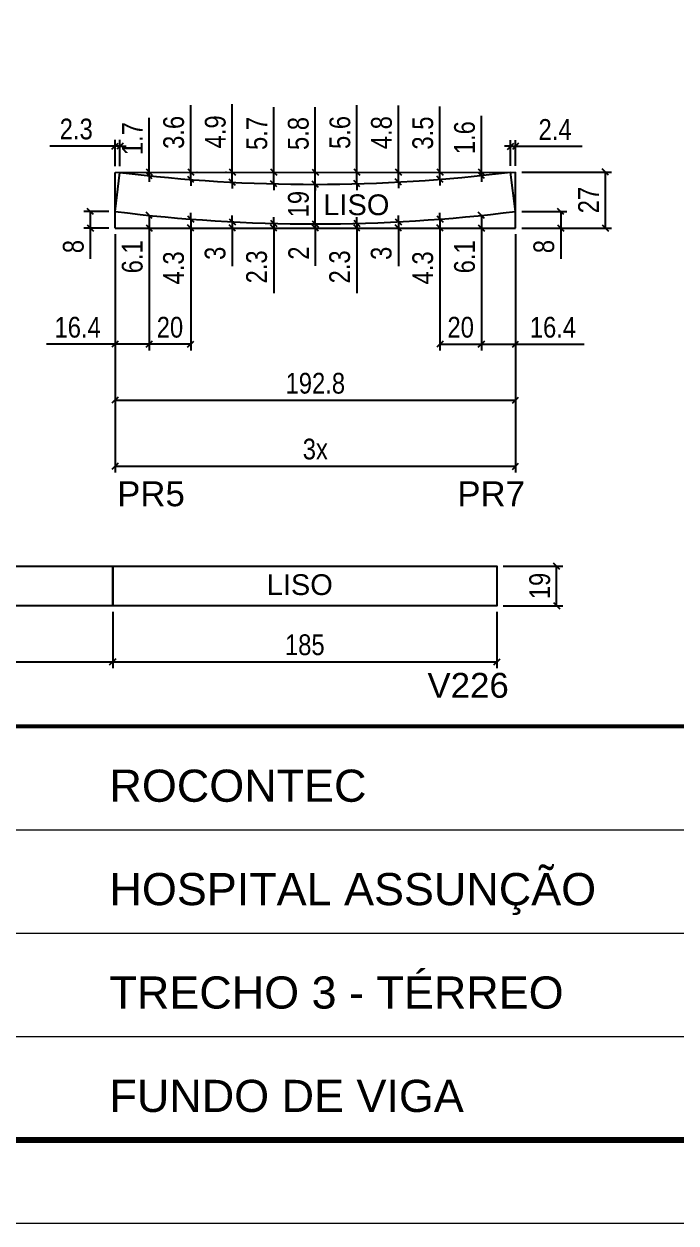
# Model space of a CAD drawing. Extents: x 5442 to 11695, y -218 to 3129.
# Drawn here: x 9283 to 9597, y -218 to 360 of the extents above; entities that cross this region are included whole.
import ezdxf
from ezdxf.enums import TextEntityAlignment as Align

# ---------------------------------------------------------------- set-up
doc = ezdxf.new("R2010")
doc.units = 0
doc.linetypes.add('CONTINUO', pattern=[0])
doc.linetypes.add('DASHED', pattern=[0.75, 0.5, -0.25])
for name, color, linetype in [('5', 5, 'Continuous'), ('COTA', 241, 'Continuous'), ('Cotas', 1, 'Continuous'), ('Painéis', 200, 'Continuous')]:
    doc.layers.add(name, color=color, linetype=linetype)
for name, color, linetype, lineweight in [('Escoras', 2, 'Continuous', 25), ('Folhas', 255, 'Continuous', 9), ('Romaneio', 3, 'Continuous', 13), ('SARRAFO DE PRESSAO', 251, 'DASHED', 9)]:
    doc.layers.add(name, color=color, linetype=linetype, lineweight=lineweight)
doc.styles.add('ARIAL', font='arial.ttf')
doc.styles.add('COTA TECNICA-50', font='techl___.ttf', dxfattribs={"height": 10})
doc.styles.get("Standard").update_dxf_attribs({"font": 'arial.ttf'})
doc.dimstyles.new('COTA PAINEL-50', dxfattribs={"dimtxt": 10, "dimasz": 3, "dimexe": 3, "dimexo": 3, "dimgap": 3, "dimtad": 1, "dimdec": 1, "dimzin": 12, "dimdsep": 46, "dimtxsty": 'COTA TECNICA-50', "dimblk1": 'OBLIQUE', "dimblk2": 'OBLIQUE', "dimsah": 1, "dimcen": 0.9, "dimclrd": 4, "dimclre": 4, "dimclrt": 240, "dimadec": 1, "dimazin": 3, "dimtfac": 1, "dimtdec": 1, "dimtmove": 0, "dimatfit": 3, "dimfxl": 1, "dimtolj": 1, "dimtzin": 12, "dimarcsym": 0})

# ---------------------------------------------------------------- blocks, each defined once
blk = doc.blocks.new('9999999999')
at = {"color": 30, "linetype": 'CONTINUO'}
for p, q in [((98564.56, 34379.64), (99583.98, 34379.64)), ((98564.56, 34329.83), (99487.98, 34329.83)), ((98564.56, 34280.02), (99487.98, 34280.02))]:
    blk.add_line(p, q, dxfattribs=at)
at = {"color": 30, "linetype": 'CONTINUO', "const_width": 2}
blk.add_lwpolyline([(99583.98, 34230.21), (99583.98, 34414.45, 0.414214), (99568.98, 34429.45), (98228.98, 34429.45, 0.414214), (98213.98, 34414.45), (98213.98, 34245.21, 0.414214), (98228.98, 34230.21), (99583.98, 34230.21)], format="xyb", dxfattribs=at)
at = {"layer": 'Folhas'}
blk.add_lwpolyline([(98138.98, 34190.21), (99623.98, 34190.21), (99623.98, 35240.21), (98138.98, 35240.21)], close=True, dxfattribs=at)
at = {"layer": 'Folhas', "color": 30, "const_width": 3}
blk.add_lwpolyline([(98213.98, 34230.21), (99583.98, 34230.21), (99583.98, 35200.21), (98213.98, 35200.21)], close=True, dxfattribs=at)
at = {"color": 7, "linetype": 'Continuous', "ltscale": 5, "style": 'ARIAL'}
for s, height, p in [('ROCONTEC', 15.483, (98837.68, 34393.13)), ('HOSPITAL ASSUNÇÃO', 15.4829, (98837.68, 34343.32)), ('TRECHO 3 - TÉRREO', 15.4829, (98837.68, 34293.51)), ('FUNDO DE VIGA', 15.4829, (98837.68, 34243.7))]:
    blk.add_text(s, height=height, dxfattribs=at).set_placement(p)
blk = doc.blocks.new('_Oblique')
at = {"color": 0, "linetype": 'ByBlock', "lineweight": -2}
blk.add_line((-0.5, -0.5), (0.5, 0.5), dxfattribs=at)
blk = doc.blocks.new('*D455')
at = {"layer": 'Cotas', "color": 4, "linetype": 'ByBlock', "lineweight": -2, "transparency": 16777216}
for p, q in [((9326.77, 258.19), (9326.77, 175.28)), ((9519.6, 258.19), (9519.6, 175.28)), ((9326.77, 178.28), (9519.6, 178.28))]:
    blk.add_line(p, q, dxfattribs=at)
at = {"layer": 'Defpoints', "color": 0, "linetype": 'ByBlock', "transparency": 16777216}
for p in [(9326.77, 261.19), (9519.6, 261.19), (9519.6, 178.28)]:
    blk.add_point(p, dxfattribs=at)
at = {"layer": 'Cotas', "color": 4, "linetype": 'ByBlock', "lineweight": -2, "transparency": 16777216, "xscale": 3, "yscale": 3, "zscale": 3, "rotation": 180}
blk.add_blockref('_Oblique', (9326.77, 178.28), dxfattribs=at)
at = {"layer": 'Cotas', "color": 4, "linetype": 'ByBlock', "lineweight": -2, "transparency": 16777216, "xscale": 3, "yscale": 3, "zscale": 3}
blk.add_blockref('_Oblique', (9519.6, 178.28), dxfattribs=at)
at = {"layer": 'Cotas', "color": 240, "linetype": 'ByBlock', "transparency": 16777216, "insert": (9423.18, 186.38), "char_height": 10, "attachment_point": 5, "style": 'COTA TECNICA-50'}
blk.add_mtext('\\A1;192.8', dxfattribs=at)
blk = doc.blocks.new('*D456')
at = {"layer": 'Cotas', "color": 4, "linetype": 'ByBlock', "lineweight": -2, "transparency": 16777216}
for p, q in [((9326.77, 258.19), (9326.77, 143.45)), ((9519.6, 258.19), (9519.6, 143.45)), ((9326.77, 146.45), (9519.6, 146.45))]:
    blk.add_line(p, q, dxfattribs=at)
at = {"layer": 'Defpoints', "color": 0, "linetype": 'ByBlock', "transparency": 16777216}
for p in [(9326.77, 261.19), (9519.6, 261.19), (9519.6, 146.45)]:
    blk.add_point(p, dxfattribs=at)
at = {"layer": 'Cotas', "color": 4, "linetype": 'ByBlock', "lineweight": -2, "transparency": 16777216, "xscale": 3, "yscale": 3, "zscale": 3, "rotation": 180}
blk.add_blockref('_Oblique', (9326.77, 146.45), dxfattribs=at)
at = {"layer": 'Cotas', "color": 4, "linetype": 'ByBlock', "lineweight": -2, "transparency": 16777216, "xscale": 3, "yscale": 3, "zscale": 3}
blk.add_blockref('_Oblique', (9519.6, 146.45), dxfattribs=at)
at = {"layer": 'Cotas', "color": 240, "linetype": 'ByBlock', "transparency": 16777216, "insert": (9423.18, 154.67), "char_height": 10, "attachment_point": 5, "style": 'COTA TECNICA-50'}
blk.add_mtext('\\A1;3x', dxfattribs=at)
blk = doc.blocks.new('*D125')
at = {"layer": 'Cotas', "color": 4, "linetype": 'ByBlock', "lineweight": -2, "transparency": 16777216}
for p, q in [((9326.77, 258.19), (9326.77, 202.26)), ((9343.18, 258.19), (9343.18, 202.26)), ((9326.77, 205.26), (9293.72, 205.26)), ((9343.18, 205.26), (9326.77, 205.26))]:
    blk.add_line(p, q, dxfattribs=at)
at = {"layer": 'Defpoints', "color": 0, "linetype": 'ByBlock', "transparency": 16777216}
for p in [(9326.77, 261.19), (9343.18, 261.19), (9326.77, 205.26)]:
    blk.add_point(p, dxfattribs=at)
at = {"layer": 'Cotas', "color": 4, "linetype": 'ByBlock', "lineweight": -2, "transparency": 16777216, "xscale": 3, "yscale": 3, "zscale": 3, "rotation": 180}
blk.add_blockref('_Oblique', (9326.77, 205.26), dxfattribs=at)
at = {"layer": 'Cotas', "color": 4, "linetype": 'ByBlock', "lineweight": -2, "transparency": 16777216, "xscale": 3, "yscale": 3, "zscale": 3}
blk.add_blockref('_Oblique', (9343.18, 205.26), dxfattribs=at)
at = {"layer": 'Cotas', "color": 240, "linetype": 'ByBlock', "transparency": 16777216, "insert": (9308.74, 213.36), "char_height": 10, "attachment_point": 5, "style": 'COTA TECNICA-50'}
blk.add_mtext('\\A1;16.4', dxfattribs=at)
blk = doc.blocks.new('*D126')
at = {"layer": 'Cotas', "color": 4, "linetype": 'ByBlock', "lineweight": -2, "transparency": 16777216}
for p, q in [((9343.18, 258.19), (9343.18, 202.26)), ((9363.18, 258.19), (9363.18, 202.26)), ((9363.18, 205.26), (9343.18, 205.26))]:
    blk.add_line(p, q, dxfattribs=at)
at = {"layer": 'Defpoints', "color": 0, "linetype": 'ByBlock', "transparency": 16777216}
for p in [(9343.18, 261.19), (9363.18, 261.19), (9343.18, 205.26)]:
    blk.add_point(p, dxfattribs=at)
at = {"layer": 'Cotas', "color": 4, "linetype": 'ByBlock', "lineweight": -2, "transparency": 16777216, "xscale": 3, "yscale": 3, "zscale": 3, "rotation": 180}
blk.add_blockref('_Oblique', (9343.18, 205.26), dxfattribs=at)
at = {"layer": 'Cotas', "color": 4, "linetype": 'ByBlock', "lineweight": -2, "transparency": 16777216, "xscale": 3, "yscale": 3, "zscale": 3}
blk.add_blockref('_Oblique', (9363.18, 205.26), dxfattribs=at)
at = {"layer": 'Cotas', "color": 240, "linetype": 'ByBlock', "transparency": 16777216, "insert": (9353.18, 213.36), "char_height": 10, "attachment_point": 5, "style": 'COTA TECNICA-50'}
blk.add_mtext('\\A1;20', dxfattribs=at)
blk = doc.blocks.new('*D127')
at = {"layer": 'Cotas', "color": 4, "linetype": 'ByBlock', "lineweight": -2, "transparency": 16777216}
for p, q in [((9503.18, 258.19), (9503.18, 202.26)), ((9519.6, 258.19), (9519.6, 202.26)), ((9503.18, 205.26), (9519.6, 205.26)), ((9519.6, 205.26), (9552.65, 205.26))]:
    blk.add_line(p, q, dxfattribs=at)
at = {"layer": 'Defpoints', "color": 0, "linetype": 'ByBlock', "transparency": 16777216}
for p in [(9503.18, 261.19), (9519.6, 261.19), (9519.6, 205.26)]:
    blk.add_point(p, dxfattribs=at)
at = {"layer": 'Cotas', "color": 4, "linetype": 'ByBlock', "lineweight": -2, "transparency": 16777216, "xscale": 3, "yscale": 3, "zscale": 3, "rotation": 180}
blk.add_blockref('_Oblique', (9503.18, 205.26), dxfattribs=at)
at = {"layer": 'Cotas', "color": 4, "linetype": 'ByBlock', "lineweight": -2, "transparency": 16777216, "xscale": 3, "yscale": 3, "zscale": 3}
blk.add_blockref('_Oblique', (9519.6, 205.26), dxfattribs=at)
at = {"layer": 'Cotas', "color": 240, "linetype": 'ByBlock', "transparency": 16777216, "insert": (9537.63, 213.36), "char_height": 10, "attachment_point": 5, "style": 'COTA TECNICA-50'}
blk.add_mtext('\\A1;16.4', dxfattribs=at)
blk = doc.blocks.new('*D128')
at = {"layer": 'Cotas', "color": 4, "linetype": 'ByBlock', "lineweight": -2, "transparency": 16777216}
for p, q in [((9483.18, 258.19), (9483.18, 202.26)), ((9503.18, 258.19), (9503.18, 202.26)), ((9483.18, 205.26), (9503.18, 205.26))]:
    blk.add_line(p, q, dxfattribs=at)
at = {"layer": 'Defpoints', "color": 0, "linetype": 'ByBlock', "transparency": 16777216}
for p in [(9483.18, 261.19), (9503.18, 261.19), (9503.18, 205.26)]:
    blk.add_point(p, dxfattribs=at)
at = {"layer": 'Cotas', "color": 4, "linetype": 'ByBlock', "lineweight": -2, "transparency": 16777216, "xscale": 3, "yscale": 3, "zscale": 3, "rotation": 180}
blk.add_blockref('_Oblique', (9483.18, 205.26), dxfattribs=at)
at = {"layer": 'Cotas', "color": 4, "linetype": 'ByBlock', "lineweight": -2, "transparency": 16777216, "xscale": 3, "yscale": 3, "zscale": 3}
blk.add_blockref('_Oblique', (9503.18, 205.26), dxfattribs=at)
at = {"layer": 'Cotas', "color": 240, "linetype": 'ByBlock', "transparency": 16777216, "insert": (9493.18, 213.36), "char_height": 10, "attachment_point": 5, "style": 'COTA TECNICA-50'}
blk.add_mtext('\\A1;20', dxfattribs=at)
blk = doc.blocks.new('*D129')
at = {"layer": 'Cotas', "color": 4, "linetype": 'ByBlock', "lineweight": -2, "transparency": 16777216}
for p, q in [((9343.18, 267.32), (9343.18, 261.19)), ((9346.18, 267.32), (9346.18, 267.32)), ((9343.18, 261.19), (9343.18, 236.52)), ((9346.18, 261.19), (9346.18, 261.19))]:
    blk.add_line(p, q, dxfattribs=at)
at = {"layer": 'Defpoints', "color": 0, "linetype": 'ByBlock', "transparency": 16777216}
for p in [(9343.18, 267.32), (9343.18, 261.19), (9343.18, 261.19)]:
    blk.add_point(p, dxfattribs=at)
at = {"layer": 'Cotas', "color": 4, "linetype": 'ByBlock', "lineweight": -2, "transparency": 16777216, "xscale": 3, "yscale": 3, "zscale": 3}
for p, rotation in [((9343.18, 267.32), 90), ((9343.18, 261.19), 270)]:
    blk.add_blockref('_Oblique', p, dxfattribs=dict(at, rotation=rotation))
at = {"layer": 'Cotas', "color": 240, "linetype": 'ByBlock', "transparency": 16777216, "insert": (9335.08, 247.35), "char_height": 10, "attachment_point": 5, "rotation": 90, "style": 'COTA TECNICA-50'}
blk.add_mtext('\\A1;6.1', dxfattribs=at)
blk = doc.blocks.new('*D130')
at = {"layer": 'Cotas', "color": 4, "linetype": 'ByBlock', "lineweight": -2, "transparency": 16777216}
for p, q in [((9363.18, 265.51), (9363.18, 268.51)), ((9363.18, 265.51), (9363.18, 261.19)), ((9363.18, 261.19), (9363.18, 228.83)), ((9366.18, 265.51), (9366.18, 265.51)), ((9366.18, 261.19), (9366.18, 261.19))]:
    blk.add_line(p, q, dxfattribs=at)
at = {"layer": 'Defpoints', "color": 0, "linetype": 'ByBlock', "transparency": 16777216}
for p in [(9363.18, 265.51), (9363.18, 261.19), (9363.18, 261.19)]:
    blk.add_point(p, dxfattribs=at)
at = {"layer": 'Cotas', "color": 4, "linetype": 'ByBlock', "lineweight": -2, "transparency": 16777216, "xscale": 3, "yscale": 3, "zscale": 3}
for p, rotation in [((9363.18, 265.51), 270), ((9363.18, 261.19), 90)]:
    blk.add_blockref('_Oblique', p, dxfattribs=dict(at, rotation=rotation))
at = {"layer": 'Cotas', "color": 240, "linetype": 'ByBlock', "transparency": 16777216, "insert": (9354.96, 242.01), "char_height": 10, "attachment_point": 5, "rotation": 90, "style": 'COTA TECNICA-50'}
blk.add_mtext('\\A1;4.3', dxfattribs=at)
blk = doc.blocks.new('*D131')
at = {"layer": 'Cotas', "color": 4, "linetype": 'ByBlock', "lineweight": -2, "transparency": 16777216}
for p, q in [((9383.18, 264.22), (9383.18, 267.22)), ((9383.18, 264.22), (9383.18, 261.19)), ((9383.18, 261.19), (9383.18, 242.86)), ((9386.18, 264.22), (9386.18, 264.22)), ((9386.18, 261.19), (9386.18, 261.19))]:
    blk.add_line(p, q, dxfattribs=at)
at = {"layer": 'Defpoints', "color": 0, "linetype": 'ByBlock', "transparency": 16777216}
for p in [(9383.18, 264.22), (9383.18, 261.19), (9383.18, 261.19)]:
    blk.add_point(p, dxfattribs=at)
at = {"layer": 'Cotas', "color": 4, "linetype": 'ByBlock', "lineweight": -2, "transparency": 16777216, "xscale": 3, "yscale": 3, "zscale": 3}
for p, rotation in [((9383.18, 264.22), 270), ((9383.18, 261.19), 90)]:
    blk.add_blockref('_Oblique', p, dxfattribs=dict(at, rotation=rotation))
at = {"layer": 'Cotas', "color": 240, "linetype": 'ByBlock', "transparency": 16777216, "insert": (9374.96, 249.03), "char_height": 10, "attachment_point": 5, "rotation": 90, "style": 'COTA TECNICA-50'}
blk.add_mtext('\\A1;3', dxfattribs=at)
blk = doc.blocks.new('*D132')
at = {"layer": 'Cotas', "color": 4, "linetype": 'ByBlock', "lineweight": -2, "transparency": 16777216}
for p, q in [((9403.18, 263.45), (9403.18, 266.45)), ((9403.18, 263.45), (9403.18, 261.19)), ((9403.18, 261.19), (9403.18, 229.76)), ((9406.18, 263.45), (9406.18, 263.45)), ((9406.18, 261.19), (9406.18, 261.19))]:
    blk.add_line(p, q, dxfattribs=at)
at = {"layer": 'Defpoints', "color": 0, "linetype": 'ByBlock', "transparency": 16777216}
for p in [(9403.18, 263.45), (9403.18, 261.19), (9403.18, 261.19)]:
    blk.add_point(p, dxfattribs=at)
at = {"layer": 'Cotas', "color": 4, "linetype": 'ByBlock', "lineweight": -2, "transparency": 16777216, "xscale": 3, "yscale": 3, "zscale": 3}
for p, rotation in [((9403.18, 263.45), 270), ((9403.18, 261.19), 90)]:
    blk.add_blockref('_Oblique', p, dxfattribs=dict(at, rotation=rotation))
at = {"layer": 'Cotas', "color": 240, "linetype": 'ByBlock', "transparency": 16777216, "insert": (9394.96, 242.48), "char_height": 10, "attachment_point": 5, "rotation": 90, "style": 'COTA TECNICA-50'}
blk.add_mtext('\\A1;2.3', dxfattribs=at)
blk = doc.blocks.new('*D133')
at = {"layer": 'Cotas', "color": 4, "linetype": 'ByBlock', "lineweight": -2, "transparency": 16777216}
for p, q in [((9423.18, 263.19), (9423.18, 266.19)), ((9423.18, 263.19), (9423.18, 261.19)), ((9423.18, 261.19), (9423.18, 243.08)), ((9426.18, 263.19), (9426.18, 263.19)), ((9426.18, 261.19), (9426.18, 261.19))]:
    blk.add_line(p, q, dxfattribs=at)
at = {"layer": 'Defpoints', "color": 0, "linetype": 'ByBlock', "transparency": 16777216}
for p in [(9423.18, 263.19), (9423.18, 261.19), (9423.18, 261.19)]:
    blk.add_point(p, dxfattribs=at)
at = {"layer": 'Cotas', "color": 4, "linetype": 'ByBlock', "lineweight": -2, "transparency": 16777216, "xscale": 3, "yscale": 3, "zscale": 3}
for p, rotation in [((9423.18, 263.19), 270), ((9423.18, 261.19), 90)]:
    blk.add_blockref('_Oblique', p, dxfattribs=dict(at, rotation=rotation))
at = {"layer": 'Cotas', "color": 240, "linetype": 'ByBlock', "transparency": 16777216, "insert": (9415.18, 249.14), "char_height": 10, "attachment_point": 5, "rotation": 90, "style": 'COTA TECNICA-50'}
blk.add_mtext('\\A1;2', dxfattribs=at)
blk = doc.blocks.new('*D134')
at = {"layer": 'Cotas', "color": 4, "linetype": 'ByBlock', "lineweight": -2, "transparency": 16777216}
for p, q in [((9443.18, 263.45), (9443.18, 266.45)), ((9443.18, 263.45), (9443.18, 261.19)), ((9443.18, 261.19), (9443.18, 229.76)), ((9446.18, 263.45), (9446.18, 263.45)), ((9446.18, 261.19), (9446.18, 261.19))]:
    blk.add_line(p, q, dxfattribs=at)
at = {"layer": 'Defpoints', "color": 0, "linetype": 'ByBlock', "transparency": 16777216}
for p in [(9443.18, 263.45), (9443.18, 261.19), (9443.18, 261.19)]:
    blk.add_point(p, dxfattribs=at)
at = {"layer": 'Cotas', "color": 4, "linetype": 'ByBlock', "lineweight": -2, "transparency": 16777216, "xscale": 3, "yscale": 3, "zscale": 3}
for p, rotation in [((9443.18, 263.45), 270), ((9443.18, 261.19), 90)]:
    blk.add_blockref('_Oblique', p, dxfattribs=dict(at, rotation=rotation))
at = {"layer": 'Cotas', "color": 240, "linetype": 'ByBlock', "transparency": 16777216, "insert": (9434.96, 242.48), "char_height": 10, "attachment_point": 5, "rotation": 90, "style": 'COTA TECNICA-50'}
blk.add_mtext('\\A1;2.3', dxfattribs=at)
blk = doc.blocks.new('*D135')
at = {"layer": 'Cotas', "color": 4, "linetype": 'ByBlock', "lineweight": -2, "transparency": 16777216}
for p, q in [((9463.18, 264.22), (9463.18, 267.22)), ((9463.18, 264.22), (9463.18, 261.19)), ((9463.18, 261.19), (9463.18, 242.86)), ((9466.18, 264.22), (9466.18, 264.22)), ((9466.18, 261.19), (9466.18, 261.19))]:
    blk.add_line(p, q, dxfattribs=at)
at = {"layer": 'Defpoints', "color": 0, "linetype": 'ByBlock', "transparency": 16777216}
for p in [(9463.18, 264.22), (9463.18, 261.19), (9463.18, 261.19)]:
    blk.add_point(p, dxfattribs=at)
at = {"layer": 'Cotas', "color": 4, "linetype": 'ByBlock', "lineweight": -2, "transparency": 16777216, "xscale": 3, "yscale": 3, "zscale": 3}
for p, rotation in [((9463.18, 264.22), 270), ((9463.18, 261.19), 90)]:
    blk.add_blockref('_Oblique', p, dxfattribs=dict(at, rotation=rotation))
at = {"layer": 'Cotas', "color": 240, "linetype": 'ByBlock', "transparency": 16777216, "insert": (9454.96, 249.03), "char_height": 10, "attachment_point": 5, "rotation": 90, "style": 'COTA TECNICA-50'}
blk.add_mtext('\\A1;3', dxfattribs=at)
blk = doc.blocks.new('*D136')
at = {"layer": 'Cotas', "color": 4, "linetype": 'ByBlock', "lineweight": -2, "transparency": 16777216}
for p, q in [((9483.18, 265.51), (9483.18, 268.51)), ((9483.18, 265.51), (9483.18, 261.19)), ((9483.18, 261.19), (9483.18, 228.83)), ((9486.18, 265.51), (9486.18, 265.51)), ((9486.18, 261.19), (9486.18, 261.19))]:
    blk.add_line(p, q, dxfattribs=at)
at = {"layer": 'Defpoints', "color": 0, "linetype": 'ByBlock', "transparency": 16777216}
for p in [(9483.18, 265.51), (9483.18, 261.19), (9483.18, 261.19)]:
    blk.add_point(p, dxfattribs=at)
at = {"layer": 'Cotas', "color": 4, "linetype": 'ByBlock', "lineweight": -2, "transparency": 16777216, "xscale": 3, "yscale": 3, "zscale": 3}
for p, rotation in [((9483.18, 265.51), 270), ((9483.18, 261.19), 90)]:
    blk.add_blockref('_Oblique', p, dxfattribs=dict(at, rotation=rotation))
at = {"layer": 'Cotas', "color": 240, "linetype": 'ByBlock', "transparency": 16777216, "insert": (9474.96, 242.01), "char_height": 10, "attachment_point": 5, "rotation": 90, "style": 'COTA TECNICA-50'}
blk.add_mtext('\\A1;4.3', dxfattribs=at)
blk = doc.blocks.new('*D137')
at = {"layer": 'Cotas', "color": 4, "linetype": 'ByBlock', "lineweight": -2, "transparency": 16777216}
for p, q in [((9503.18, 267.32), (9503.18, 261.19)), ((9506.18, 267.32), (9506.18, 267.32)), ((9503.18, 261.19), (9503.18, 236.52)), ((9506.18, 261.19), (9506.18, 261.19))]:
    blk.add_line(p, q, dxfattribs=at)
at = {"layer": 'Defpoints', "color": 0, "linetype": 'ByBlock', "transparency": 16777216}
for p in [(9503.18, 267.32), (9503.18, 261.19), (9503.18, 261.19)]:
    blk.add_point(p, dxfattribs=at)
at = {"layer": 'Cotas', "color": 4, "linetype": 'ByBlock', "lineweight": -2, "transparency": 16777216, "xscale": 3, "yscale": 3, "zscale": 3}
for p, rotation in [((9503.18, 267.32), 90), ((9503.18, 261.19), 270)]:
    blk.add_blockref('_Oblique', p, dxfattribs=dict(at, rotation=rotation))
at = {"layer": 'Cotas', "color": 240, "linetype": 'ByBlock', "transparency": 16777216, "insert": (9495.08, 247.35), "char_height": 10, "attachment_point": 5, "rotation": 90, "style": 'COTA TECNICA-50'}
blk.add_mtext('\\A1;6.1', dxfattribs=at)
blk = doc.blocks.new('*D457')
at = {"layer": 'Cotas', "color": 4, "linetype": 'ByBlock', "lineweight": -2, "transparency": 16777216}
for p, q in [((9522.6, 269.19), (9544.36, 269.19)), ((9541.36, 269.19), (9541.36, 261.19)), ((9522.6, 261.19), (9544.36, 261.19)), ((9541.36, 261.19), (9541.36, 246.37))]:
    blk.add_line(p, q, dxfattribs=at)
at = {"layer": 'Defpoints', "color": 0, "linetype": 'ByBlock', "transparency": 16777216}
for p in [(9519.6, 269.19), (9519.6, 261.19), (9541.36, 261.19)]:
    blk.add_point(p, dxfattribs=at)
at = {"layer": 'Cotas', "color": 4, "linetype": 'ByBlock', "lineweight": -2, "transparency": 16777216, "xscale": 3, "yscale": 3, "zscale": 3}
for p, rotation in [((9541.36, 269.19), 90), ((9541.36, 261.19), 270)]:
    blk.add_blockref('_Oblique', p, dxfattribs=dict(at, rotation=rotation))
at = {"layer": 'Cotas', "color": 240, "linetype": 'ByBlock', "transparency": 16777216, "insert": (9533.27, 252.28), "char_height": 10, "attachment_point": 5, "rotation": 90, "style": 'COTA TECNICA-50'}
blk.add_mtext('\\A1;8', dxfattribs=at)
blk = doc.blocks.new('*D458')
at = {"layer": 'Cotas', "color": 4, "linetype": 'ByBlock', "lineweight": -2, "transparency": 16777216}
for p, q in [((9323.77, 269.19), (9311.79, 269.19)), ((9314.79, 269.19), (9314.79, 261.19)), ((9323.77, 261.19), (9311.79, 261.19)), ((9314.79, 261.19), (9314.79, 246.37))]:
    blk.add_line(p, q, dxfattribs=at)
at = {"layer": 'Defpoints', "color": 0, "linetype": 'ByBlock', "transparency": 16777216}
for p in [(9326.77, 269.19), (9314.79, 261.19), (9326.77, 261.19)]:
    blk.add_point(p, dxfattribs=at)
at = {"layer": 'Cotas', "color": 4, "linetype": 'ByBlock', "lineweight": -2, "transparency": 16777216, "xscale": 3, "yscale": 3, "zscale": 3}
for p, rotation in [((9314.79, 269.19), 90), ((9314.79, 261.19), 270)]:
    blk.add_blockref('_Oblique', p, dxfattribs=dict(at, rotation=rotation))
at = {"layer": 'Cotas', "color": 240, "linetype": 'ByBlock', "transparency": 16777216, "insert": (9306.69, 252.28), "char_height": 10, "attachment_point": 5, "rotation": 90, "style": 'COTA TECNICA-50'}
blk.add_mtext('\\A1;8', dxfattribs=at)
blk = doc.blocks.new('*D459')
at = {"layer": 'Cotas', "color": 4, "linetype": 'ByBlock', "lineweight": -2, "transparency": 16777216}
for p, q in [((9326.77, 300.63), (9295.34, 300.63)), ((9326.77, 291.03), (9326.77, 303.63)), ((9329.1, 300.63), (9326.77, 300.63)), ((9329.1, 291.03), (9329.1, 303.63)), ((9329.1, 300.63), (9332.1, 300.63))]:
    blk.add_line(p, q, dxfattribs=at)
at = {"layer": 'Defpoints', "color": 0, "linetype": 'ByBlock', "transparency": 16777216}
for p in [(9329.1, 300.63), (9326.77, 288.03), (9329.1, 288.03)]:
    blk.add_point(p, dxfattribs=at)
at = {"layer": 'Cotas', "color": 4, "linetype": 'ByBlock', "lineweight": -2, "transparency": 16777216, "xscale": 3, "yscale": 3, "zscale": 3}
blk.add_blockref('_Oblique', (9326.77, 300.63), dxfattribs=at)
at = {"layer": 'Cotas', "color": 4, "linetype": 'ByBlock', "lineweight": -2, "transparency": 16777216, "xscale": 3, "yscale": 3, "zscale": 3, "rotation": 180}
blk.add_blockref('_Oblique', (9329.1, 300.63), dxfattribs=at)
at = {"layer": 'Cotas', "color": 240, "linetype": 'ByBlock', "transparency": 16777216, "insert": (9308.05, 308.85), "char_height": 10, "attachment_point": 5, "style": 'COTA TECNICA-50'}
blk.add_mtext('\\A1;2.3', dxfattribs=at)
blk = doc.blocks.new('*D460')
at = {"layer": 'Cotas', "color": 4, "linetype": 'ByBlock', "lineweight": -2, "transparency": 16777216}
for p, q in [((9420.17, 282.26), (9420.17, 282.26)), ((9423.17, 263.19), (9423.17, 282.26)), ((9420.18, 263.19), (9420.17, 263.19))]:
    blk.add_line(p, q, dxfattribs=at)
at = {"layer": 'Defpoints', "color": 0, "linetype": 'ByBlock', "transparency": 16777216}
for p in [(9423.17, 282.26), (9423.17, 282.26), (9423.18, 263.19)]:
    blk.add_point(p, dxfattribs=at)
at = {"layer": 'Cotas', "color": 4, "linetype": 'ByBlock', "lineweight": -2, "transparency": 16777216, "xscale": 3, "yscale": 3, "zscale": 3}
for p, rotation in [((9423.17, 282.26), 90), ((9423.17, 263.19), 270)]:
    blk.add_blockref('_Oblique', p, dxfattribs=dict(at, rotation=rotation))
at = {"layer": 'Cotas', "color": 240, "linetype": 'ByBlock', "transparency": 16777216, "insert": (9415.08, 272.72), "char_height": 10, "attachment_point": 5, "rotation": 90, "style": 'COTA TECNICA-50'}
blk.add_mtext('\\A1;19', dxfattribs=at)
blk = doc.blocks.new('*D461')
at = {"layer": 'Cotas', "color": 4, "linetype": 'ByBlock', "lineweight": -2, "transparency": 16777216}
for p, q in [((9423.16, 288.1), (9423.16, 319.39)), ((9423.16, 282.26), (9423.16, 288.1)), ((9426.16, 288.1), (9426.16, 288.1)), ((9420.17, 282.26), (9420.16, 282.26)), ((9423.16, 282.26), (9423.16, 279.26))]:
    blk.add_line(p, q, dxfattribs=at)
at = {"layer": 'Defpoints', "color": 0, "linetype": 'ByBlock', "transparency": 16777216}
for p in [(9423.16, 288.1), (9423.16, 288.1), (9423.17, 282.26)]:
    blk.add_point(p, dxfattribs=at)
at = {"layer": 'Cotas', "color": 4, "linetype": 'ByBlock', "lineweight": -2, "transparency": 16777216, "xscale": 3, "yscale": 3, "zscale": 3}
for p, rotation in [((9423.16, 288.1), 270), ((9423.16, 282.26), 90)]:
    blk.add_blockref('_Oblique', p, dxfattribs=dict(at, rotation=rotation))
at = {"layer": 'Cotas', "color": 240, "linetype": 'ByBlock', "transparency": 16777216, "insert": (9415.03, 306.75), "char_height": 10, "attachment_point": 5, "rotation": 90, "style": 'COTA TECNICA-50'}
blk.add_mtext('\\A1;5.8', dxfattribs=at)
blk = doc.blocks.new('*D462')
at = {"layer": 'Cotas', "color": 4, "linetype": 'ByBlock', "lineweight": -2, "transparency": 16777216}
for p, q in [((9522.6, 288.16), (9565.81, 288.16)), ((9562.81, 288.16), (9562.81, 261.19)), ((9522.6, 261.19), (9565.81, 261.19))]:
    blk.add_line(p, q, dxfattribs=at)
at = {"layer": 'Defpoints', "color": 0, "linetype": 'ByBlock', "transparency": 16777216}
for p in [(9519.6, 288.16), (9519.6, 261.19), (9562.81, 261.19)]:
    blk.add_point(p, dxfattribs=at)
at = {"layer": 'Cotas', "color": 4, "linetype": 'ByBlock', "lineweight": -2, "transparency": 16777216, "xscale": 3, "yscale": 3, "zscale": 3}
for p, rotation in [((9562.81, 288.16), 90), ((9562.81, 261.19), 270)]:
    blk.add_blockref('_Oblique', p, dxfattribs=dict(at, rotation=rotation))
at = {"layer": 'Cotas', "color": 240, "linetype": 'ByBlock', "transparency": 16777216, "insert": (9554.74, 274.68), "char_height": 10, "attachment_point": 5, "rotation": 90, "style": 'COTA TECNICA-50'}
blk.add_mtext('\\A1;27', dxfattribs=at)
blk = doc.blocks.new('*D463')
at = {"layer": 'Cotas', "color": 4, "linetype": 'ByBlock', "lineweight": -2, "transparency": 16777216}
for p, q in [((9517.22, 300.61), (9514.22, 300.61)), ((9517.22, 291.16), (9517.22, 303.61)), ((9517.22, 300.61), (9519.6, 300.61)), ((9519.6, 291.16), (9519.6, 303.61)), ((9519.6, 300.61), (9551.63, 300.61))]:
    blk.add_line(p, q, dxfattribs=at)
at = {"layer": 'Defpoints', "color": 0, "linetype": 'ByBlock', "transparency": 16777216}
for p in [(9517.22, 300.61), (9517.22, 288.16), (9519.6, 288.16)]:
    blk.add_point(p, dxfattribs=at)
at = {"layer": 'Cotas', "color": 4, "linetype": 'ByBlock', "lineweight": -2, "transparency": 16777216, "xscale": 3, "yscale": 3, "zscale": 3}
blk.add_blockref('_Oblique', (9517.22, 300.61), dxfattribs=at)
at = {"layer": 'Cotas', "color": 4, "linetype": 'ByBlock', "lineweight": -2, "transparency": 16777216, "xscale": 3, "yscale": 3, "zscale": 3, "rotation": 180}
blk.add_blockref('_Oblique', (9519.6, 300.61), dxfattribs=at)
at = {"layer": 'Cotas', "color": 240, "linetype": 'ByBlock', "transparency": 16777216, "insert": (9538.62, 308.69), "char_height": 10, "attachment_point": 5, "style": 'COTA TECNICA-50'}
blk.add_mtext('\\A1;2.4', dxfattribs=at)
blk = doc.blocks.new('*D138')
at = {"layer": 'Cotas', "color": 4, "linetype": 'ByBlock', "lineweight": -2, "transparency": 16777216}
for p, q in [((9343.18, 288.16), (9343.18, 314.36)), ((9343.18, 286.42), (9343.18, 288.16)), ((9343.18, 286.42), (9343.18, 283.42)), ((9346.18, 288.16), (9346.18, 288.16)), ((9346.18, 286.42), (9346.18, 286.42))]:
    blk.add_line(p, q, dxfattribs=at)
at = {"layer": 'Defpoints', "color": 0, "linetype": 'ByBlock', "transparency": 16777216}
for p in [(9343.18, 288.16), (9343.18, 288.16), (9343.18, 286.42)]:
    blk.add_point(p, dxfattribs=at)
at = {"layer": 'Cotas', "color": 4, "linetype": 'ByBlock', "lineweight": -2, "transparency": 16777216, "xscale": 3, "yscale": 3, "zscale": 3}
for p, rotation in [((9343.18, 288.16), 270), ((9343.18, 286.42), 90)]:
    blk.add_blockref('_Oblique', p, dxfattribs=dict(at, rotation=rotation))
at = {"layer": 'Cotas', "color": 240, "linetype": 'ByBlock', "transparency": 16777216, "insert": (9335.11, 304.26), "char_height": 10, "attachment_point": 5, "rotation": 90, "style": 'COTA TECNICA-50'}
blk.add_mtext('\\A1;1.7', dxfattribs=at)
blk = doc.blocks.new('*D139')
at = {"layer": 'Cotas', "color": 4, "linetype": 'ByBlock', "lineweight": -2, "transparency": 16777216}
for p, q in [((9363.24, 288.16), (9363.24, 320.41)), ((9363.24, 284.58), (9363.24, 288.16)), ((9363.24, 284.58), (9363.24, 281.58)), ((9366.18, 288.16), (9366.24, 288.16)), ((9366.24, 284.58), (9366.24, 284.58))]:
    blk.add_line(p, q, dxfattribs=at)
at = {"layer": 'Defpoints', "color": 0, "linetype": 'ByBlock', "transparency": 16777216}
for p in [(9363.18, 288.16), (9363.24, 288.16), (9363.24, 284.58)]:
    blk.add_point(p, dxfattribs=at)
at = {"layer": 'Cotas', "color": 4, "linetype": 'ByBlock', "lineweight": -2, "transparency": 16777216, "xscale": 3, "yscale": 3, "zscale": 3}
for p, rotation in [((9363.24, 288.16), 270), ((9363.24, 284.58), 90)]:
    blk.add_blockref('_Oblique', p, dxfattribs=dict(at, rotation=rotation))
at = {"layer": 'Cotas', "color": 240, "linetype": 'ByBlock', "transparency": 16777216, "insert": (9355.02, 307.29), "char_height": 10, "attachment_point": 5, "rotation": 90, "style": 'COTA TECNICA-50'}
blk.add_mtext('\\A1;3.6', dxfattribs=at)
blk = doc.blocks.new('*D140')
at = {"layer": 'Cotas', "color": 4, "linetype": 'ByBlock', "lineweight": -2, "transparency": 16777216}
for p, q in [((9383.17, 288.16), (9383.17, 320.91)), ((9380.18, 288.16), (9380.17, 288.16)), ((9383.17, 283.28), (9383.17, 288.16)), ((9383.17, 283.28), (9383.17, 280.28)), ((9386.17, 283.28), (9386.17, 283.28))]:
    blk.add_line(p, q, dxfattribs=at)
at = {"layer": 'Defpoints', "color": 0, "linetype": 'ByBlock', "transparency": 16777216}
for p in [(9383.17, 288.16), (9383.17, 283.28), (9383.18, 288.16)]:
    blk.add_point(p, dxfattribs=at)
at = {"layer": 'Cotas', "color": 4, "linetype": 'ByBlock', "lineweight": -2, "transparency": 16777216, "xscale": 3, "yscale": 3, "zscale": 3}
for p, rotation in [((9383.17, 288.16), 270), ((9383.17, 283.28), 90)]:
    blk.add_blockref('_Oblique', p, dxfattribs=dict(at, rotation=rotation))
at = {"layer": 'Cotas', "color": 240, "linetype": 'ByBlock', "transparency": 16777216, "insert": (9375.06, 307.54), "char_height": 10, "attachment_point": 5, "rotation": 90, "style": 'COTA TECNICA-50'}
blk.add_mtext('\\A1;4.9', dxfattribs=at)
blk = doc.blocks.new('*D141')
at = {"layer": 'Cotas', "color": 4, "linetype": 'ByBlock', "lineweight": -2, "transparency": 16777216}
for p, q in [((9403.18, 288.16), (9403.18, 319.38)), ((9403.18, 282.51), (9403.18, 288.16)), ((9406.18, 288.16), (9406.18, 288.16)), ((9403.18, 282.51), (9403.18, 279.51)), ((9406.18, 282.51), (9406.18, 282.51))]:
    blk.add_line(p, q, dxfattribs=at)
at = {"layer": 'Defpoints', "color": 0, "linetype": 'ByBlock', "transparency": 16777216}
for p in [(9403.18, 288.16), (9403.18, 288.16), (9403.18, 282.51)]:
    blk.add_point(p, dxfattribs=at)
at = {"layer": 'Cotas', "color": 4, "linetype": 'ByBlock', "lineweight": -2, "transparency": 16777216, "xscale": 3, "yscale": 3, "zscale": 3}
for p, rotation in [((9403.18, 288.16), 270), ((9403.18, 282.51), 90)]:
    blk.add_blockref('_Oblique', p, dxfattribs=dict(at, rotation=rotation))
at = {"layer": 'Cotas', "color": 240, "linetype": 'ByBlock', "transparency": 16777216, "insert": (9395.07, 306.77), "char_height": 10, "attachment_point": 5, "rotation": 90, "style": 'COTA TECNICA-50'}
blk.add_mtext('\\A1;5.7', dxfattribs=at)
blk = doc.blocks.new('*D142')
at = {"layer": 'Cotas', "color": 4, "linetype": 'ByBlock', "lineweight": -2, "transparency": 16777216}
for p, q in [((9443.18, 288.16), (9443.18, 320.33)), ((9443.18, 282.53), (9443.18, 288.16)), ((9446.18, 288.16), (9446.18, 288.16)), ((9443.18, 282.53), (9443.18, 279.53)), ((9446.18, 282.53), (9446.18, 282.53))]:
    blk.add_line(p, q, dxfattribs=at)
at = {"layer": 'Defpoints', "color": 0, "linetype": 'ByBlock', "transparency": 16777216}
for p in [(9443.18, 288.16), (9443.18, 288.16), (9443.18, 282.53)]:
    blk.add_point(p, dxfattribs=at)
at = {"layer": 'Cotas', "color": 4, "linetype": 'ByBlock', "lineweight": -2, "transparency": 16777216, "xscale": 3, "yscale": 3, "zscale": 3}
for p, rotation in [((9443.18, 288.16), 270), ((9443.18, 282.53), 90)]:
    blk.add_blockref('_Oblique', p, dxfattribs=dict(at, rotation=rotation))
at = {"layer": 'Cotas', "color": 240, "linetype": 'ByBlock', "transparency": 16777216, "insert": (9435.07, 307.25), "char_height": 10, "attachment_point": 5, "rotation": 90, "style": 'COTA TECNICA-50'}
blk.add_mtext('\\A1;5.6', dxfattribs=at)
blk = doc.blocks.new('*D143')
at = {"layer": 'Cotas', "color": 4, "linetype": 'ByBlock', "lineweight": -2, "transparency": 16777216}
for p, q in [((9463.18, 288.16), (9463.18, 320.16)), ((9463.18, 283.34), (9463.18, 288.16)), ((9463.18, 283.34), (9463.18, 280.34)), ((9466.18, 288.16), (9466.18, 288.16)), ((9466.18, 283.34), (9466.18, 283.34))]:
    blk.add_line(p, q, dxfattribs=at)
at = {"layer": 'Defpoints', "color": 0, "linetype": 'ByBlock', "transparency": 16777216}
for p in [(9463.18, 288.16), (9463.18, 288.16), (9463.18, 283.34)]:
    blk.add_point(p, dxfattribs=at)
at = {"layer": 'Cotas', "color": 4, "linetype": 'ByBlock', "lineweight": -2, "transparency": 16777216, "xscale": 3, "yscale": 3, "zscale": 3}
for p, rotation in [((9463.18, 288.16), 270), ((9463.18, 283.34), 90)]:
    blk.add_blockref('_Oblique', p, dxfattribs=dict(at, rotation=rotation))
at = {"layer": 'Cotas', "color": 240, "linetype": 'ByBlock', "transparency": 16777216, "insert": (9455.09, 307.16), "char_height": 10, "attachment_point": 5, "rotation": 90, "style": 'COTA TECNICA-50'}
blk.add_mtext('\\A1;4.8', dxfattribs=at)
blk = doc.blocks.new('*D144')
at = {"layer": 'Cotas', "color": 4, "linetype": 'ByBlock', "lineweight": -2, "transparency": 16777216}
for p, q in [((9483.18, 288.16), (9483.18, 319.77)), ((9483.18, 284.67), (9483.18, 288.16)), ((9483.18, 284.67), (9483.18, 281.67)), ((9486.18, 288.16), (9486.18, 288.16)), ((9486.18, 284.67), (9486.18, 284.67))]:
    blk.add_line(p, q, dxfattribs=at)
at = {"layer": 'Defpoints', "color": 0, "linetype": 'ByBlock', "transparency": 16777216}
for p in [(9483.18, 288.16), (9483.18, 288.16), (9483.18, 284.67)]:
    blk.add_point(p, dxfattribs=at)
at = {"layer": 'Cotas', "color": 4, "linetype": 'ByBlock', "lineweight": -2, "transparency": 16777216, "xscale": 3, "yscale": 3, "zscale": 3}
for p, rotation in [((9483.18, 288.16), 270), ((9483.18, 284.67), 90)]:
    blk.add_blockref('_Oblique', p, dxfattribs=dict(at, rotation=rotation))
at = {"layer": 'Cotas', "color": 240, "linetype": 'ByBlock', "transparency": 16777216, "insert": (9474.96, 306.97), "char_height": 10, "attachment_point": 5, "rotation": 90, "style": 'COTA TECNICA-50'}
blk.add_mtext('\\A1;3.5', dxfattribs=at)
blk = doc.blocks.new('*D145')
at = {"layer": 'Cotas', "color": 4, "linetype": 'ByBlock', "lineweight": -2, "transparency": 16777216}
for p, q in [((9503.18, 288.16), (9503.18, 315.31)), ((9503.18, 286.54), (9503.18, 288.16)), ((9503.18, 286.54), (9503.18, 283.54)), ((9506.18, 288.16), (9506.18, 288.16)), ((9506.18, 286.54), (9506.18, 286.54))]:
    blk.add_line(p, q, dxfattribs=at)
at = {"layer": 'Defpoints', "color": 0, "linetype": 'ByBlock', "transparency": 16777216}
for p in [(9503.18, 288.16), (9503.18, 288.16), (9503.18, 286.54)]:
    blk.add_point(p, dxfattribs=at)
at = {"layer": 'Cotas', "color": 4, "linetype": 'ByBlock', "lineweight": -2, "transparency": 16777216, "xscale": 3, "yscale": 3, "zscale": 3}
for p, rotation in [((9503.18, 288.16), 270), ((9503.18, 286.54), 90)]:
    blk.add_blockref('_Oblique', p, dxfattribs=dict(at, rotation=rotation))
at = {"layer": 'Cotas', "color": 240, "linetype": 'ByBlock', "transparency": 16777216, "insert": (9495.08, 304.74), "char_height": 10, "attachment_point": 5, "rotation": 90, "style": 'COTA TECNICA-50'}
blk.add_mtext('\\A1;1.6', dxfattribs=at)
blk = doc.blocks.new('*D470')
at = {"layer": 'COTA', "color": 4, "linetype": 'ByBlock', "lineweight": -2, "transparency": 16777216}
for p, q in [((9203.62, 76.28), (9203.62, 49.25)), ((9325.62, 76.28), (9325.62, 49.25)), ((9203.62, 52.25), (9325.62, 52.25))]:
    blk.add_line(p, q, dxfattribs=at)
at = {"layer": 'Defpoints', "color": 0, "linetype": 'ByBlock', "transparency": 16777216}
for p in [(9203.62, 79.28), (9325.62, 79.28), (9325.62, 52.25)]:
    blk.add_point(p, dxfattribs=at)
at = {"layer": 'COTA', "color": 4, "linetype": 'ByBlock', "lineweight": -2, "transparency": 16777216, "xscale": 3, "yscale": 3, "zscale": 3, "rotation": 180}
blk.add_blockref('_Oblique', (9203.62, 52.25), dxfattribs=at)
at = {"layer": 'COTA', "color": 4, "linetype": 'ByBlock', "lineweight": -2, "transparency": 16777216, "xscale": 3, "yscale": 3, "zscale": 3}
blk.add_blockref('_Oblique', (9325.62, 52.25), dxfattribs=at)
at = {"layer": 'COTA', "color": 240, "linetype": 'ByBlock', "transparency": 16777216, "insert": (9264.62, 60.31), "char_height": 10, "attachment_point": 5, "style": 'COTA TECNICA-50'}
blk.add_mtext('\\A1;122', dxfattribs=at)
blk = doc.blocks.new('*D471')
at = {"layer": 'COTA', "color": 4, "linetype": 'ByBlock', "lineweight": -2, "transparency": 16777216}
for p, q in [((9325.62, 76.28), (9325.62, 49.25)), ((9510.62, 76.28), (9510.62, 49.25)), ((9325.62, 52.25), (9510.62, 52.25))]:
    blk.add_line(p, q, dxfattribs=at)
at = {"layer": 'Defpoints', "color": 0, "linetype": 'ByBlock', "transparency": 16777216}
for p in [(9325.62, 79.28), (9510.62, 79.28), (9510.62, 52.25)]:
    blk.add_point(p, dxfattribs=at)
at = {"layer": 'COTA', "color": 4, "linetype": 'ByBlock', "lineweight": -2, "transparency": 16777216, "xscale": 3, "yscale": 3, "zscale": 3, "rotation": 180}
blk.add_blockref('_Oblique', (9325.62, 52.25), dxfattribs=at)
at = {"layer": 'COTA', "color": 4, "linetype": 'ByBlock', "lineweight": -2, "transparency": 16777216, "xscale": 3, "yscale": 3, "zscale": 3}
blk.add_blockref('_Oblique', (9510.62, 52.25), dxfattribs=at)
at = {"layer": 'COTA', "color": 240, "linetype": 'ByBlock', "transparency": 16777216, "insert": (9418.12, 60.39), "char_height": 10, "attachment_point": 5, "style": 'COTA TECNICA-50'}
blk.add_mtext('\\A1;185', dxfattribs=at)
blk = doc.blocks.new('*D472')
at = {"layer": 'Defpoints', "color": 0, "linetype": 'ByBlock', "transparency": 16777216}
for p in [(9510.62, 98.28), (9539.39, 98.28), (9510.62, 79.28)]:
    blk.add_point(p, dxfattribs=at)
at = {"layer": 'Escoras', "color": 4, "linetype": 'ByBlock', "lineweight": -2, "transparency": 16777216}
for p, q in [((9513.62, 98.28), (9542.39, 98.28)), ((9539.39, 79.28), (9539.39, 98.28)), ((9513.62, 79.28), (9542.39, 79.28))]:
    blk.add_line(p, q, dxfattribs=at)
at = {"layer": 'Escoras', "color": 4, "linetype": 'ByBlock', "lineweight": -2, "transparency": 16777216, "xscale": 3, "yscale": 3, "zscale": 3}
for p, rotation in [((9539.39, 98.28), 90), ((9539.39, 79.28), 270)]:
    blk.add_blockref('_Oblique', p, dxfattribs=dict(at, rotation=rotation))
at = {"layer": 'Escoras', "color": 240, "linetype": 'ByBlock', "transparency": 16777216, "insert": (9531.3, 88.78), "char_height": 10, "attachment_point": 5, "rotation": 90, "style": 'COTA TECNICA-50'}
blk.add_mtext('\\A1;19', dxfattribs=at)

msp = doc.modelspace()

# ---------------------------------------------------------------- linework, layer by layer
at = {"linetype": 'Continuous'}
for p, q in [((9326.77, 269.19), (9329.1, 288.03)), ((9519.6, 269.19), (9517.22, 288.16))]:
    msp.add_line(p, q, dxfattribs=at)
for centre, radius, start, end in [((9422.63, 1042.85), 760.59, 262.93667, 277.14449), ((9423.18, 1040.66), 777.47, 262.87609, 277.12391)]:
    msp.add_arc(centre, radius, start, end, dxfattribs=at)
at = {"layer": 'Painéis', "linetype": 'ByBlock'}
for p, q in [((9326.77, 288.03), (9519.6, 288.16)), ((9326.77, 261.19), (9326.77, 288.03)), ((9519.6, 261.19), (9519.6, 288.16)), ((9326.77, 261.19), (9519.6, 261.19))]:
    msp.add_line(p, q, dxfattribs=at)
at = {"layer": 'Painéis', "linetype": 'Continuous'}
for points in [[(9203.62, 98.28), (9325.62, 98.28), (9325.62, 79.28), (9203.62, 79.28)], [(9325.62, 98.28), (9510.62, 98.28), (9510.62, 79.28), (9325.62, 79.28)]]:
    msp.add_lwpolyline(points, close=True, dxfattribs=at)

# ---------------------------------------------------------------- block references
at = {"layer": 'SARRAFO DE PRESSAO', "color": 6, "linetype": 'ByBlock'}
msp.add_blockref('9999999999', (-89513.62, -34408.31), dxfattribs=at)

# ---------------------------------------------------------------- texts
at = {"layer": '5', "linetype": 'Continuous'}
for s, rotation, p in [('PR5', 0.00004, (9327.74, 127.19)), ('PR7', 0.00004, (9491.56, 127.19)), ('V226', 359.99996, (9477.19, 34.92))]:
    msp.add_text(s, height=12, rotation=rotation, dxfattribs=at).set_placement(p)
at = {"layer": 'Romaneio', "color": 7, "style": 'ARIAL'}
for p in [(9442.95, 272.41), (9415.69, 89.41)]:
    msp.add_text('LISO', height=10, dxfattribs=at).set_placement(p, align=Align.MIDDLE_CENTER)

# ---------------------------------------------------------------- dimensions: what is measured, and where the dimension line sits
at = {"layer": 'COTA', "linetype": 'ByBlock'}
for p1, p2, picture, middle in [((9203.62, 79.28), (9325.62, 79.28), '*D470', (9264.62, 60.31)), ((9325.62, 79.28), (9510.62, 79.28), '*D471', (9418.12, 60.39))]:
    dim = msp.add_aligned_dim(p1=p1, p2=p2, distance=-27.03, dimstyle='COTA PAINEL-50', override={"dimarcsym": 1}, dxfattribs=at)
    dim.commit()
    dim.dimension.update_dxf_attribs({"geometry": picture, "text_midpoint": middle})
at = {"layer": 'Cotas', "linetype": 'ByBlock'}
for base, p1, p2, angle, override, picture, middle in [((9363.24, 288.16), (9363.24, 284.58), (9363.18, 288.16), 270, {"dimarcsym": 1}, '*D139', (9355.02, 307.29)), ((9383.17, 288.16), (9383.17, 283.28), (9383.18, 288.16), 270, {"dimarcsym": 1}, '*D140', (9375.06, 307.54)), ((9403.1838, 288.1649), (9403.1838, 282.5056), (9403.1838, 288.1649), 270, {"dimarcsym": 1}, '*D141', (9395.0742, 306.7702)), ((9423.16, 288.1), (9423.17, 282.26), (9423.16, 288.1), 90, {"dimarcsym": 1}, '*D461', (9415.03, 306.75)), ((9443.18, 288.16), (9443.18, 282.53), (9443.18, 288.16), 270, {"dimarcsym": 1}, '*D142', (9435.07, 307.25)), ((9463.18, 288.16), (9463.18, 283.34), (9463.18, 288.16), 270, {"dimarcsym": 1}, '*D143', (9455.09, 307.16)), ((9483.18, 288.16), (9483.18, 284.67), (9483.18, 288.16), 270, {"dimarcsym": 1}, '*D144', (9474.96, 306.97)), ((9343.18, 288.16), (9343.18, 286.42), (9343.18, 288.16), 270, {"dimarcsym": 1}, '*D138', (9335.11, 304.26)), ((9503.18, 288.16), (9503.18, 286.54), (9503.18, 288.16), 270, {"dimarcsym": 1}, '*D145', (9495.08, 304.74)), ((9562.81, 261.19), (9519.6, 288.16), (9519.6, 261.19), 90, {"dimarcsym": 1}, '*D462', (9554.74, 274.68)), ((9423.17, 282.26), (9423.18, 263.19), (9423.17, 282.26), 90, {"dimdec": 0, "dimarcsym": 1}, '*D460', (9415.08, 272.72)), ((9314.79, 261.19), (9326.77, 269.19), (9326.77, 261.19), 90, {"dimarcsym": 1}, '*D458', (9306.69, 252.28)), ((9343.18, 261.19), (9343.18, 267.32), (9343.18, 261.19), 90, {"dimarcsym": 1}, '*D129', (9335.08, 247.35)), ((9363.18, 261.19), (9363.18, 265.51), (9363.18, 261.19), 90, {"dimarcsym": 1}, '*D130', (9354.96, 242.01)), ((9383.18, 261.19), (9383.18, 264.22), (9383.18, 261.19), 90, {"dimarcsym": 1}, '*D131', (9374.96, 249.03)), ((9403.18, 261.19), (9403.18, 263.45), (9403.18, 261.19), 90, {"dimarcsym": 1}, '*D132', (9394.96, 242.48)), ((9423.18, 261.19), (9423.18, 263.19), (9423.18, 261.19), 90, {"dimarcsym": 1}, '*D133', (9415.18, 249.14)), ((9443.18, 261.19), (9443.18, 263.45), (9443.18, 261.19), 90, {"dimarcsym": 1}, '*D134', (9434.96, 242.48)), ((9463.18, 261.19), (9463.18, 264.22), (9463.18, 261.19), 90, {"dimarcsym": 1}, '*D135', (9454.96, 249.03)), ((9483.18, 261.19), (9483.18, 265.51), (9483.18, 261.19), 90, {"dimarcsym": 1}, '*D136', (9474.96, 242.01)), ((9503.18, 261.19), (9503.18, 267.32), (9503.18, 261.19), 90, {"dimarcsym": 1}, '*D137', (9495.08, 247.35)), ((9541.36, 261.19), (9519.6, 269.19), (9519.6, 261.19), 90, {"dimarcsym": 1}, '*D457', (9533.27, 252.28))]:
    dim = msp.add_linear_dim(base=base, p1=p1, p2=p2, angle=angle, dimstyle='COTA PAINEL-50', override=override, dxfattribs=at)
    dim.commit()
    dim.dimension.update_dxf_attribs({"geometry": picture, "text_midpoint": middle})
for base, p1, p2, picture, middle in [((9329.1, 300.63), (9326.77, 288.03), (9329.1, 288.03), '*D459', (9308.05, 300.63)), ((9517.22, 300.61), (9519.6, 288.16), (9517.22, 288.16), '*D463', (9538.62, 300.61)), ((9343.18, 205.26), (9363.18, 261.19), (9343.18, 261.19), '*D126', (9353.18, 205.26)), ((9503.18, 205.26), (9483.18, 261.19), (9503.18, 261.19), '*D128', (9493.18, 205.26))]:
    dim = msp.add_linear_dim(base=base, p1=p1, p2=p2, dimstyle='COTA PAINEL-50', override={"dimarcsym": 1}, dxfattribs=at)
    dim.commit()
    dim.dimension.update_dxf_attribs({"geometry": picture, "text_midpoint": middle, "dimtype": 160})
for base, p1, p2, picture, middle in [((9326.77, 205.26), (9343.18, 261.19), (9326.77, 261.19), '*D125', (9308.74, 213.36)), ((9519.6, 178.28), (9326.77, 261.19), (9519.6, 261.19), '*D455', (9423.18, 186.38)), ((9519.6, 205.26), (9503.18, 261.19), (9519.6, 261.19), '*D127', (9537.63, 213.36))]:
    dim = msp.add_linear_dim(base=base, p1=p1, p2=p2, dimstyle='COTA PAINEL-50', override={"dimarcsym": 1}, dxfattribs=at)
    dim.commit()
    dim.dimension.update_dxf_attribs({"geometry": picture, "text_midpoint": middle})
dim = msp.add_linear_dim(base=(9519.6, 146.45), p1=(9326.77, 261.19), p2=(9519.6, 261.19), text='3x', dimstyle='COTA PAINEL-50', override={"dimarcsym": 1}, dxfattribs=at)
dim.commit()
dim.dimension.update_dxf_attribs({"geometry": '*D456', "text_midpoint": (9423.18, 154.67)})
at = {"layer": 'Escoras', "linetype": 'ByBlock'}
dim = msp.add_linear_dim(base=(9539.39, 98.28), p1=(9510.62, 79.28), p2=(9510.62, 98.28), angle=90, dimstyle='COTA PAINEL-50', override={"dimarcsym": 1}, dxfattribs=at)
dim.commit()
dim.dimension.update_dxf_attribs({"geometry": '*D472', "text_midpoint": (9531.3, 88.78)})

doc.saveas('drawing.dxf')
